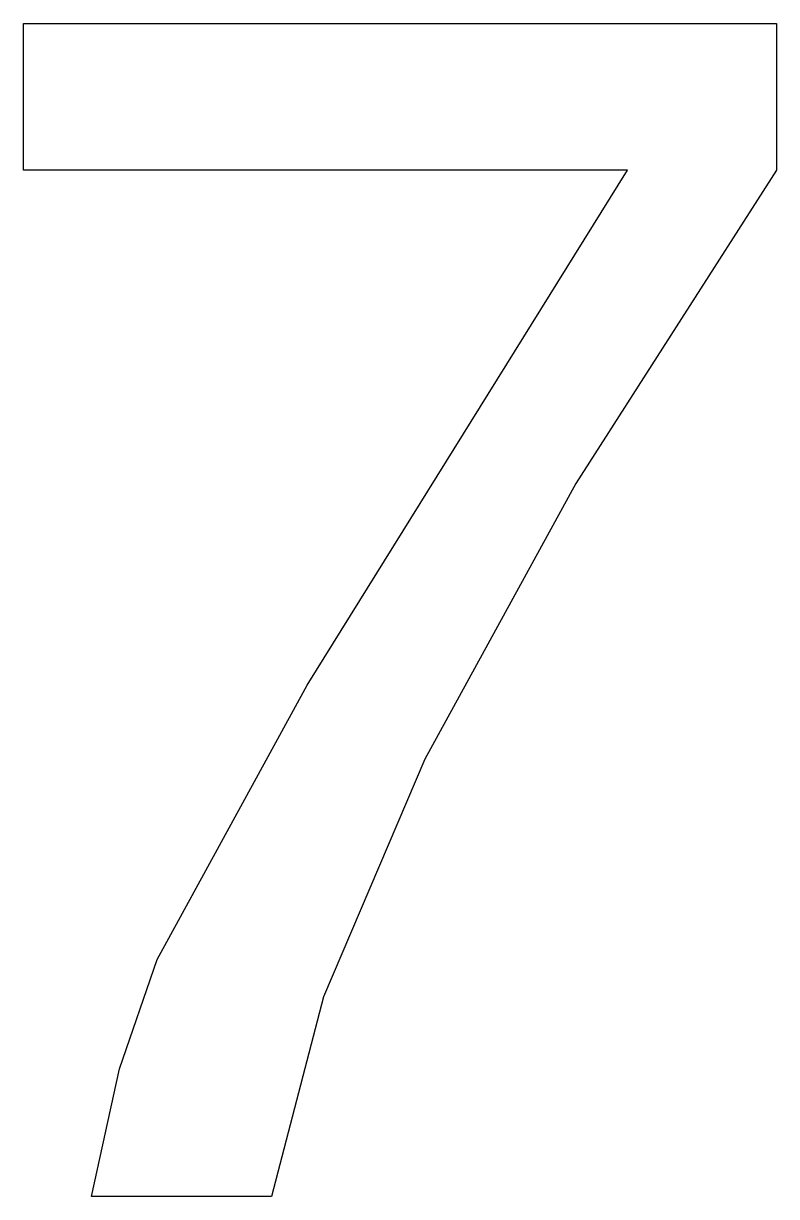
# Model space of a CAD drawing. Header units: metres. Extents: x -61 to 61, y 0 to 190.
import ezdxf

# ---------------------------------------------------------------- set-up
doc = ezdxf.new("R2010")
doc.units = ezdxf.units.M

msp = doc.modelspace()

# ---------------------------------------------------------------- linework, layer by layer
at = {"layer": 'COMPONENT0'}
for p, q in [((-60.93, 166.13), (-60.93, 189.86)), ((-60.93, 189.86), (60.93, 189.86)), ((60.93, 189.86), (60.93, 166.13)), ((36.82, 166.13), (-60.93, 166.13)), ((-15.01, 82.74), (36.82, 166.13)), ((60.93, 166.13), (28.45, 115.38)), ((28.45, 115.38), (4.01, 70.78)), ((-39.32, 38.36), (-15.01, 82.74)), ((4.01, 70.78), (-12.4, 32.32)), ((-45.4, 20.69), (-39.32, 38.36)), ((-12.4, 32.32), (-20.78, 0)), ((-49.9, 0), (-45.4, 20.69)), ((-20.78, 0), (-49.9, 0))]:
    msp.add_line(p, q, dxfattribs=at)

doc.saveas('drawing.dxf')
